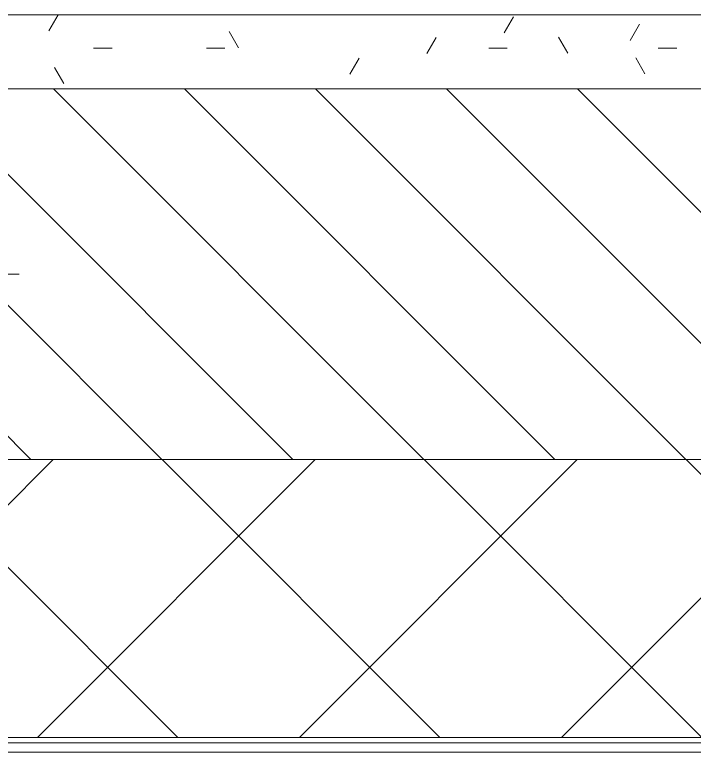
# Model space of a CAD drawing. Header units: millimetres. Extents: x -5368 to 196898, y -8553 to 29000.
# Drawn here: x 19678.2 to 20045, y -258 to 140 of the extents above; entities that cross this region are included whole.
import ezdxf

# ---------------------------------------------------------------- set-up
doc = ezdxf.new("R2010")
doc.units = ezdxf.units.MM
doc.linetypes.add('Осевая', pattern=[3175, 635, -476.25, 1587.5, -476.25])
doc.layers.add('A-WALL', color=7, linetype='Continuous', lineweight=9)
doc.layers.add('Оси-2', color=7, linetype='Осевая', lineweight=9)
for name, color, linetype, lineweight, true_color in [('A-WALL-1', 9, 'Continuous', 9, 0x808080), ('A-WALL-FNSH-1', 9, 'Continuous', 9, 0x808080), ('I-WALL-2', 9, 'Continuous', 9, 0x808080)]:
    doc.layers.add(name, color=color, linetype=linetype, lineweight=lineweight, true_color=true_color)

msp = doc.modelspace()

# ---------------------------------------------------------------- hatches: boundary and pattern name
at = {"layer": 'A-WALL'}
h = msp.add_hatch(dxfattribs=at)
h.set_pattern_fill('FP_9', color=256, style=0, pattern_type=2)
h.set_pattern_definition([(135, (0, 0), (-35.35534, -35.35534), [])])
h.paths.add_polyline_path([(37990, -100), (37990, 100), (37423, 100), (37423, -100), (37573.98, -100)])
h.paths.add_polyline_path([(38540, -100), (38540, 100), (38490, 100), (38490, -100)])
h.paths.add_polyline_path([(36523, -100), (36523, 100), (35970, 100), (35970, -100), (36200.47, -100)])
h.paths.add_polyline_path([(33870, -100), (33870, 100), (33610, 100), (33610, -100), (33796.83, -100)])
h.paths.add_polyline_path([(32110, -100), (32110, 100), (30882.83, 100), (30882.83, -100), (31393.19, -100)])
h.paths.add_polyline_path([(29982.83, -100), (29982.83, 100), (29809.74, 100), (29809.74, -100)])
h.paths.add_polyline_path([(26160, -100), (26409.74, -100), (26409.74, 100), (26160, 100), (26160, -41.22)])
h.paths.add_polyline_path([(25560, -100), (25560, 100), (24810, 100), (24810, -100), (25212.41, -100)])
h.paths.add_polyline_path([(22710, -100), (22710, 100), (22510, 100), (22510, -100)])
h.paths.add_polyline_path([(21778.64, -100), (21910, -100), (21910, 100), (21610, 100), (21610, -100)])
h.paths.add_polyline_path([(20710, -100), (20710, 100), (19360, 100), (19360, -100), (20405.13, -100)])
h.paths.add_polyline_path([(16510, -100), (17260, -100), (17260, 100), (16510, 100)])
h.paths.add_polyline_path([(15610, -100), (15610, 100), (14860, 100), (14860, -100), (14911.1, -100)])
h.paths.add_polyline_path([(12010, -100), (12160, -100), (12160, 100), (12010, 100)])
h.paths.add_polyline_path([(10790.57, -100), (11110, -100), (11110, 100), (10359.74, 100), (10359.74, -100)])
h.paths.add_polyline_path([(7660, -100), (7660, 100), (6830, 100), (6830, -100), (7356.8, -100)])
h = msp.add_hatch(dxfattribs=at)
h.set_pattern_fill('FP_11', color=256, style=0, pattern_type=2)
h.set_pattern_definition([(45, (0, 0), (-70.71068, 70.71068), []), (135, (0, 0), (-70.71068, -70.71068), [])])
h.paths.add_polyline_path([(38490, -250), (38747.65, -250), (38747.65, -100), (37423, -100), (37423, -250), (38260.73, -250)])
h.paths.add_polyline_path([(36200.47, -250), (36523, -250), (36523, -100), (35970, -100), (35970, -250)])
h.paths.add_polyline_path([(33870, -250), (33870, -100), (33010, -100), (33010, -250), (33796.83, -250)])
h.paths.add_polyline_path([(31393.19, -250), (32110, -250), (32110, -100), (30882.83, -100), (30882.83, -250)])
h.paths.add_polyline_path([(29209.74, -250), (29982.83, -250), (29982.83, -100), (29209.74, -100), (29209.74, -110.3)])
h.paths.add_polyline_path([(26242.54, -250), (26409.74, -250), (26409.74, -100), (24810, -100), (24810, -250), (25899.16, -250)])
h.paths.add_polyline_path([(22710, -250), (22710, -100), (21610, -100), (21610, -250), (22465.39, -250)])
h.paths.add_polyline_path([(20405.13, -250), (20710, -250), (20710, -100), (19360, -100), (19360, -250)])
h.paths.add_polyline_path([(16971.36, -250), (17260, -250), (17260, -100), (16510, -100), (16510, -250)])
h.paths.add_polyline_path([(15610, -250), (15610, -100), (14860, -100), (14860, -250), (14911.1, -250)])
h.paths.add_polyline_path([(12760, -250), (12760, -100), (12010, -100), (12010, -250), (12164.08, -250)])
h.paths.add_polyline_path([(11110, -250), (11110, -100), (10359.74, -100), (10359.74, -250), (10790.57, -250)])
h.paths.add_polyline_path([(8259.74, -250), (8259.74, -100), (6830, -100), (6830, -250), (8043.55, -250)])
h.paths.add_polyline_path([(3579.65, -250), (3730, -250), (3730, -100), (-260, -100), (-260, -250), (3236.28, -250)])
at = {"layer": 'I-WALL-2'}
h = msp.add_hatch(dxfattribs=at)
h.set_pattern_fill('FP_36', color=256, style=0, pattern_type=2)
h.set_pattern_definition([(0, (0, 0), (121.92, 30.48), [10.058, -81.382, 10.058, -81.382, -487.68]), (0, (0, 0), (121.92, 30.48), [-182.88, 10.058, -172.822, 10.058, -81.382, -213.36]), (0, (0, 0), (121.92, 30.48), [-457.2, 10.058, -50.902, 10.058, -142.342]), (120, (45.72, 15.24), (-87.356454, 90.345817), [10.058, -81.382, 10.058, -81.382, -487.68]), (120, (45.72, 15.24), (-87.356454, 90.345817), [-182.88, 10.058, -172.822, 10.058, -81.382, -213.36]), (120, (45.72, 15.24), (-87.356454, 90.345817), [-457.2, 10.058, -50.902, 10.058, -142.342]), (240, (60.96, 76.2), (-34.563546, -120.825817), [10.058, -81.382, 10.058, -81.382, -487.68]), (240, (60.96, 76.2), (-34.563546, -120.825817), [-182.88, 10.058, -172.822, 10.058, -81.382, -213.36]), (240, (60.96, 76.2), (-34.563546, -120.825817), [-457.2, 10.058, -50.902, 10.058, -142.342])])
h.paths.add_polyline_path([(21910, 100), (21910, 140), (21610, 140), (21610, 100), (21778.64, 100)])
h.paths.add_polyline_path([(20710, 100), (20710, 140), (19360, 140), (19360, 100), (20405.13, 100)])

# ---------------------------------------------------------------- linework, layer by layer
at = {"layer": 'A-WALL'}
for p, q in [((20730, 100), (19340, 100)), ((12010, -100), (21910, -100)), ((19360, -250), (20710, -250)), ((19360, -253), (20710, -253))]:
    msp.add_line(p, q, dxfattribs=at)
at = {"layer": 'A-WALL-1'}
msp.add_line((20710, 140), (19360, 140), dxfattribs=at)
at = {"layer": 'A-WALL-FNSH-1'}
msp.add_line((19360, -258), (20710, -258), dxfattribs=at)
at = {"layer": 'Оси-2'}
msp.add_line((-2068.09, 0), (36260, 0), dxfattribs=at)

doc.saveas('drawing.dxf')
